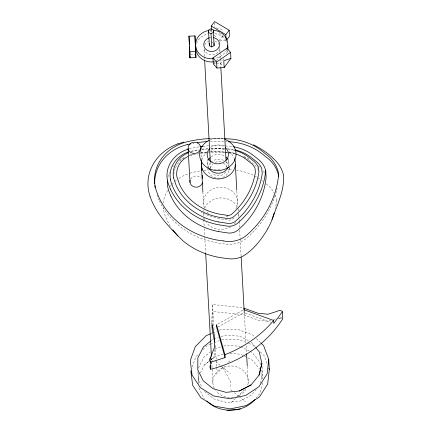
<?xml version="1.0" encoding="UTF-8"?>
<svg xmlns="http://www.w3.org/2000/svg" width="432" height="432" viewBox="0 0 432 432"><rect width="100%" height="100%" fill="white"/><g stroke="black" fill="none" stroke-linecap="round" stroke-linejoin="round"><path stroke-width="0.32" stroke-dasharray="2.16 1.62" d="M198.428 373.372L198.391 380.02L201.814 386.899M198.833 383.951L198.882 375.964M214.85 349.488L214.688 354.85L211.864 362.011M214.925 346.81L214.969 345.47M211.756 322.342L212.49 304.544L242.417 307.627M212.447 322.072L212.879 311.526L242.806 314.609L258.325 320.209L268.315 321.241L270.842 320.436M260.075 383.346L262.462 373.572L261.403 369.025M262.613 382.795L260.064 393.228L256.268 397.834M192.197 366.968L195.831 356.821L198.677 353.948M211.162 363.803L211.631 362.61M198.461 368.048L203.996 357.075L210.53 351.821M200.34 373.075L204.422 364.981L208.948 361.341L204.439 364.997M167.53 190.318L164.441 197.257A36.461 32.4 -3.2 0 0 163.307 203.699M216.589 63.65L220.531 63.364L224.894 57.434M219.105 40.673L222.458 36.234L222.356 34.376M170.24 186.365L171.342 184.923M256.241 389.399L251.629 395.042L239.938 401.112L226.546 402.462L213.764 398.855L203.807 390.917M213.759 63.401L220.147 56.543M202.948 349.634L206.744 345.805L209.86 344.52M171.779 184.486L173.977 182.309M216 374.296L224.332 366.244M228.496 362.216L229.883 360.877M231.185 402.575L235.494 398.412M237.406 396.56L245.068 389.156M234.063 217.804L232.729 218.986A5.416 4.811 -3.2 0 1 228.355 220.066L219.656 218.7M210.956 340.859L213.467 338.834M210.956 359.726L214.477 356.897L223.463 354.24M210.973 359.743L214.488 356.913M174.857 181.44L176.364 180.295M178.88 178.384L183.346 175.813L188.163 173.767M217.717 324.097L243.243 309.987M217.879 327.04L243.988 312.611M211.162 333.607L212.409 333.094M213.03 332.834L216.767 331.29M219.262 330.264L221.13 329.492L237.535 329.227L252.553 334.913L254.47 336.771M210.481 344.261L213.597 342.976M214.218 342.716L219.202 340.659M273.364 319.626L275.886 318.821M189.292 148.867L193.05 147.933A99.041 88.009 -3.2 0 1 198.828 146.88M191.16 151.826L195.199 150.779A89.213 79.277 -3.2 0 1 199.098 150.044M189.421 155.255L192.38 154.359M193.396 154.424L190.647 155.255A22.496 19.991 -3.2 0 0 189.535 155.671M189.675 155.725L193.433 154.786A99.041 88.009 -3.2 0 1 199.211 153.733M214.11 338.645L218.608 337.338M221.168 336.56L226.303 335.043L239.69 336.199L248.994 340.918M214.688 348.802L221.098 346.907M223.663 346.151L226.87 345.2L240.251 346.356M190.069 173.216L193.25 172.287A106.866 94.964 -3.2 0 1 200.95 170.797M191.354 151.157L193.725 150.622A95.931 85.244 -3.2 0 1 199.325 149.602M213.305 63.887L215.93 63.698M190.544 54.292L195.194 54.086M210.244 138.467L223.506 138.596A111.667 99.225 -3.2 0 0 210.244 138.532M221.697 339.628L238.102 339.363L248.114 343.159M223.738 36.234L222.458 36.234L218.916 32.173M219.742 40.673L226.147 40.662M225.563 145.978L228.863 146.146A43.643 38.783 -3.2 0 1 232.691 146.599M227.254 148.84L228.544 148.905A40.532 36.018 -3.2 0 1 233.609 149.591M225.002 152.075L227.534 152.199M227.227 152.28L221.276 151.913A85.72 76.172 -3.2 0 0 208.548 152.021M228.587 152.971L222.685 152.604A99.041 88.009 -3.2 0 0 208.57 152.685M224.91 145.935L222.302 145.746A99.041 88.009 -3.2 0 0 210.535 145.692M224.656 148.694L222.059 148.511A95.931 85.244 -3.2 0 0 210.665 148.457M224.57 149.029L221.546 148.813A89.213 79.277 -3.2 0 0 210.951 148.765M224.354 152.026L221.767 151.843A92.167 81.902 -3.2 0 0 210.816 151.794M229.986 353.333L240.7 354.256L252.331 360.158L259.783 369.284M277.776 318.163L282.15 318.611M279.029 318.341L281.529 318.6M216.232 27.934L222.08 29.414L222.183 31.271M245.257 313.076L270.637 322.272M248.74 343.391L253.12 345.055L255.517 347.371M211.583 42.039L213.408 42.876M240.829 346.648L249.55 351.076M250.128 351.373L251.872 352.258L259.729 361.881L260.491 365.132M254.534 175.916L256.716 177.093M257.764 177.741L260.318 179.415M251.791 162.567L253.66 163.922A16.961 15.071 -3.2 0 1 257.558 168.35M261.808 180.473L262.748 181.229M215.487 361.503L220.46 365.558M220.957 365.963L230.396 373.669M230.672 389.783L232.211 391.041M234.268 392.72L238.383 396.074M238.896 396.495L245.581 401.949M249.118 160.304L250.9 161.811M256.392 338.623L260.712 342.792M260.318 352.004L264.157 355.714L267.197 363.863M214.234 35.089L216.005 37.12M220.531 63.364L222.955 66.15M251.321 342.101L255.463 347.171M170.278 226.217L167.303 220.849L164.954 215.249A36.461 32.4 -3.2 0 1 163.328 207.603M222.944 367.583L230.537 381.726L230.807 386.613M198.812 387.947L204.228 398.849M260.804 372.395L262.472 379.539M258.012 169.204L258.142 170.44M214.04 329.627L212.49 304.544M215.201 345.627L216.221 359.629M216.27 360.293L216.751 366.962M216.799 367.632L217.091 371.628M262.073 366.601L262.759 378.853M238.793 214.742L238.907 216.756M239.058 219.445L239.128 220.79M239.166 221.465L239.506 227.513M239.657 230.202L240.106 238.27M240.143 238.939L241.083 255.744M244.28 312.881L245.97 343.127M246.121 345.816L246.532 353.209M247.288 366.655L248.189 382.79M236.817 190.798L237.524 203.461M227.048 50.193L227.237 53.53M228.614 158.377L229.019 165.656M229.16 168.129L229.23 169.371M219.991 52.175L219.764 48.136A7.933 7.052 -3.2 0 0 219.758 46.958M220.028 52.844L220.325 58.228M220.363 58.898L220.817 66.971M226.082 161.136L226.417 167.189M214.672 22.934L214.936 27.605M211.464 30.04L211.577 32.044M210.881 29.473L211.027 32.119M204.406 56.057L203.99 48.659A7.933 7.052 -3.2 0 0 211.718 54.713A7.933 7.052 -3.2 0 0 219.683 48.713M204.444 56.732L204.595 59.422M210.346 162.329L210.686 168.383M207.463 159.073L207.938 167.594M207.97 168.21L208.078 170.068A10.643 9.455 -3.2 0 0 221.087 177.903M200.864 150.887L201.317 158.965M202.873 191.921L203.58 204.59M203.688 217.922L203.764 219.267M203.801 219.942L204.136 225.99M204.287 228.679L204.703 236.072M204.741 236.747L205.643 252.877M211.502 357.739L211.691 361.098M211.729 361.773L212.971 383.956M197.932 371.785L198.542 382.66M214.385 388.379A17.717 15.741 -3.2 0 1 228.982 366.055A17.717 15.741 -3.2 0 1 247.703 385.382M246.083 389.086A17.717 15.741 -3.2 0 1 236.552 396.468M233.329 397.246A17.717 15.741 -3.2 0 1 215.768 390.593M238.847 213.44A17.717 15.741 -3.2 0 1 238.307 217.339M235.629 222.566A17.717 15.741 -3.2 0 1 234.355 224.008M230.807 226.762A17.717 15.741 -3.2 0 1 206.372 222.545M204.698 219.726A17.717 15.741 -3.2 0 1 204.196 218.468M203.575 215.908A17.717 15.741 -3.2 0 1 203.564 211.95M203.672 211.291A17.717 15.741 -3.2 0 1 204.169 209.374M204.595 208.251A17.717 15.741 -3.2 0 1 221.378 197.926A17.717 15.741 -3.2 0 1 237.848 208.256M238.075 208.867A17.717 15.741 -3.2 0 1 238.831 212.782M276.604 200.102A89.246 79.304 -3.2 0 1 275.287 208.732M266.258 183.875A31.39 27.896 -3.2 0 1 274.007 192.785M275.065 194.962A31.39 27.896 -3.2 0 1 276.653 200.092M229.311 169.668A52.969 47.072 -3.2 0 1 232.562 169.808M236.428 170.213A52.969 47.072 -3.2 0 1 253.994 175.608M203.942 170.354A106.866 94.964 -3.2 0 1 208.154 169.862M214.196 169.425A106.866 94.964 -3.2 0 1 221.459 169.295M228.107 169.565A106.866 94.964 -3.2 0 1 229.311 169.652M204.406 207.668A17.075 15.174 -3.2 0 1 221.535 187.277A17.075 15.174 -3.2 0 1 235.818 208.98M228.123 215.935A17.075 15.174 -3.2 0 1 225.077 217.01M208.613 213.462A17.075 15.174 -3.2 0 1 205.934 210.514M201.992 159.629A17.075 15.174 -3.2 0 1 206.258 153.203M211.032 150.152A17.075 15.174 -3.2 0 1 224.915 149.688M228.847 151.686A17.075 15.174 -3.2 0 1 234.209 157.972M228.382 160.52A10.643 9.455 -3.2 0 1 228.544 166.363M208.591 167.654A10.643 9.455 -3.2 0 1 208.154 161.195M211.151 156.897A10.643 9.455 -3.2 0 1 225.164 156.433M159.446 200.945A80.8 71.798 -3.2 0 0 223.214 243.691A24.932 22.151 -3.2 0 0 247.066 237.821A106.11 94.289 -3.2 0 0 275.692 193.687M159.181 200.372A80.8 71.798 -3.2 0 1 157.027 195.113M277.117 188.109A106.11 94.289 -3.2 0 1 276.529 190.598M276.372 191.214A106.11 94.289 -3.2 0 1 275.87 193.072M192.634 143.478A111.667 99.225 -3.2 0 1 193.936 143.235M210.406 141.345A111.667 99.225 -3.2 0 1 226.967 141.642M167.929 177.023A31.077 27.616 -3.2 0 1 169.501 172.238M172.768 166.736A31.077 27.616 -3.2 0 1 173.578 165.721M179.426 160.385A31.077 27.616 -3.2 0 1 183.924 157.766M200.378 153.56A99.041 88.009 -3.2 0 1 206.221 152.874M229.246 152.998A43.643 38.783 -3.2 0 1 234.7 153.743M243.562 156.406A43.643 38.783 -3.2 0 1 249.782 159.554M258.59 166.136A23.89 21.227 -3.2 0 1 259.681 167.038M263.342 171.202A23.89 21.227 -3.2 0 1 264.503 173.162M202.91 146.324A99.041 88.009 -3.2 0 1 209.358 145.757M202.144 149.202A95.931 85.244 -3.2 0 1 207.819 148.63M228.166 152.226A36.769 32.675 -3.2 0 1 235.008 153.365M244.004 156.908A36.769 32.675 -3.2 0 1 246.877 158.663M247.336 158.981A36.769 32.675 -3.2 0 1 248.681 159.97M201.004 152.734A92.167 81.902 -3.2 0 1 206.993 152.048M208.084 151.961A92.167 81.902 -3.2 0 1 209.174 151.886M173.869 174.371A24.192 21.497 -3.2 0 1 175.289 168.107M175.522 167.562A24.192 21.497 -3.2 0 1 184.28 157.648M219.65 218.732A61.285 54.459 -3.2 0 1 201.172 212.134M190.674 178.978A6.345 5.638 -3.2 0 1 200.831 177.584M228.172 149.224A37.697 33.496 -3.2 0 1 234.025 150.201M201.712 149.639A89.213 79.277 -3.2 0 1 207.641 148.975M200.961 152.896A85.72 76.172 -3.2 0 1 207.916 152.075M229.37 152.507A34.198 30.386 -3.2 0 1 235.132 153.765M210.627 147.501A10.643 9.455 -3.2 0 1 224.635 147.037M229.052 166.736A10.643 9.455 -3.2 0 1 222.296 177.568M207.986 168.761A10.643 9.455 -3.2 0 1 210.551 162.67M210.973 162.254A10.643 9.455 -3.2 0 1 223.852 160.429M226.357 162.146A10.643 9.455 -3.2 0 1 228.663 165.472M210.022 139.849A18.203 16.178 -3.2 0 1 223.652 138.98M225.59 172.028A7.933 7.052 -3.2 0 1 212.22 172.962M210.697 168.556A7.933 7.052 -3.2 0 1 212.603 164.209M215.228 162.4A7.933 7.052 -3.2 0 1 221.675 162.184M223.403 163.048A7.933 7.052 -3.2 0 1 226.444 167.438M226.665 49.523A16.097 14.305 -3.2 0 1 214.736 58.498M209.261 30.37A16.097 14.305 -3.2 0 1 211.291 30.186M204.741 44.631A7.933 7.052 -3.2 0 1 208.456 41.332M214.909 41.116A7.933 7.052 -3.2 0 1 218.797 44.167M210.173 37.579A7.933 7.052 -3.2 0 1 211.491 37.438M227.275 51.575A16.097 14.305 -3.2 0 1 225.985 54.351M215.579 61.538A16.097 14.305 -3.2 0 1 213.57 61.868M196.549 43.427A16.097 14.305 -3.2 0 1 208.132 33.782M214.823 33.561A16.097 14.305 -3.2 0 1 225.239 39.56M225.596 40.052A16.097 14.305 -3.2 0 1 226.908 42.417M279.952 317.374A3.321 2.948 -3.2 0 1 281.761 317.806"/><path stroke-width="0.65" d="M211.88 322.985L214.618 337.149L214.299 347.868L210.535 357.415L210.746 369.268A118.805 105.57 -3.2 0 0 282.776 318.73L282.388 311.747A3.321 2.948 -3.2 0 0 277.393 311.234L267.926 314.258L257.931 313.227L243.653 308.075M261.193 343.256L263.59 345.573L268.736 359.365L267.106 373.896L258.973 386.662L245.749 395.453L229.721 398.741L213.662 395.971L200.34 387.612L192.067 375.111L190.269 360.634L195.264 346.68L206.177 335.664L210.535 333.866M268.736 359.365L269.303 369.506L267.673 384.037L259.54 396.803L246.316 405.589L230.288 408.883L214.229 406.107L200.907 397.753L192.634 385.252L190.836 370.775M233.237 146.691A43.643 38.783 -3.2 0 1 253.735 155.731L258.206 159.284A23.89 21.227 -3.2 0 1 265.707 170.51L265.286 174.258A93.496 83.084 -3.2 0 1 241.812 219.386L237.087 223.668A12.29 10.924 -3.2 0 1 227.146 226.098L218.111 224.678A68.164 60.572 -3.2 0 1 170.473 189.119M210.465 341.28L203.413 346.923L197.872 357.907L197.802 369.884L203.218 380.792L213.187 388.735L225.974 392.342L239.382 390.992L251.078 384.917L259.054 375.17L261.895 363.431L259.184 351.734L255.857 347.69M259.054 375.17L261.922 363.431M272.041 219.586C276.912 205.308 284.569 190.615 283.603 175.171C282.663 171.499 281.086 168.005 278.996 164.851C272.484 156.082 263.115 149.629 253.444 144.758M267.732 228.863C261.468 239.479 253.535 249.901 242.784 256.273A23.711 21.071 -3.2 0 1 225.72 258.314C210.028 256.743 194.665 250.781 182.612 240.505C169.63 227.572 155.952 213.98 149.98 196.182M282.388 311.747L273.812 323.417L273.65 320.474L243.826 309.668M224.17 67.538L230.915 58.374L230.575 52.369L226.935 48.19L212.971 57.888L213.305 63.887L216.945 68.067L224.17 67.538L223.792 60.75L230.915 58.374M211.426 29.376L211.243 26.039L214.596 21.6L229.165 30.218L229.505 36.223L226.519 40.171M226.071 39.328L225.812 34.657L229.165 30.218M255.026 399.384C243.734 413.23 219.202 413.856 206.852 400.939M216.945 68.067L216.61 62.062L230.575 52.369M208.505 30.143L210.843 28.814L213.278 29.932L214.115 45.608L211.777 46.937L209.342 45.814L208.505 30.143L208.602 32.589L211.037 33.712L213.376 32.384L213.278 29.932M239.371 390.971L251.062 384.901M225.088 357.604L216.718 327.683L216.556 324.734L224.926 354.656L225.088 357.604L210.352 362.286A4.693 4.169 -3.2 0 1 210.535 357.415M177.768 143.921L183.875 142.069M188.681 149.056L186.246 149.791A31.077 27.616 -3.2 0 0 167.368 180.058M187.418 152.35L188.541 152.005M226.989 410.378L240.381 409.028M188.989 36.175L194.967 35.915L195.928 57.559L189.956 57.818L188.989 36.175L189.443 44.734M189.616 51.813L195.593 51.554L195.928 57.559M218.808 221.972L227.696 223.36A9.18 8.154 -3.2 0 0 235.111 221.546L239.501 217.544A90.347 80.287 -3.2 0 0 261.301 178.735L262.262 173.599L261.689 168.264L260.906 166.795A20.714 18.409 -3.2 0 0 256.149 161.384L251.645 157.799A40.532 36.018 -3.2 0 0 234.857 149.855M218.495 231.53L227.534 232.945A12.29 10.924 -3.2 0 0 237.465 230.521L242.185 226.238A93.496 83.084 -3.2 0 0 265.658 181.116L266.107 177.412L265.723 170.554M227.399 215.357L219.31 214.094A56.997 50.647 -3.2 0 1 179.491 184.356L176.963 177.179A22.496 19.991 -3.2 0 1 187.936 156.433M211.243 26.039L225.812 34.657M212.971 57.888L216.61 62.062M177.962 236.093L172.773 229.786M170.44 189.135L168.291 183.794L167.319 180.063M170.824 195.988L168.674 190.647L167.702 186.921A31.077 27.616 -3.2 0 1 167.357 181.343M268.834 368.248L269.303 369.506M173.502 177.714L176.218 185.587A60.496 53.757 -3.2 0 0 218.516 217.166L226.789 218.425A8.537 7.587 -3.2 0 0 233.685 216.74L237.767 213.019A84.024 74.666 -3.2 0 0 258.044 176.92L258.935 172.147L258.401 167.184L257.677 165.823A19.267 17.118 -3.2 0 0 253.249 160.785L249.064 157.453A37.697 33.496 -3.2 0 0 234.598 150.341M170.397 179.588L171.283 182.979L173.318 188.05A65.048 57.802 -3.2 0 0 218.803 222.005M214.51 341.555L212.144 329.324L211.896 324.88M241.159 257.089L244.28 312.881M246.569 353.884L247.25 365.985M235.364 164.803L236.779 190.134M220.855 67.64L226.044 160.461M211.037 33.712L211.777 46.937M204.628 60.097L210.308 161.66M200.718 148.192A6.345 5.638 -3.2 0 1 190.847 152.593A6.345 5.638 -3.2 0 1 191.608 142.841A6.345 5.638 -3.2 0 1 200.718 148.192L200.788 149.537M201.355 159.64L201.658 165.029M201.809 167.724L201.96 170.419M202.219 175.133L202.408 178.502M201.42 165.926L202.873 191.921M205.681 253.552L211.432 356.395M189.88 54.319L189.502 47.498L189.956 57.818L189.918 56.068M188.114 148.738L189.994 182.417M189.529 46.651L189.853 53.681M214.018 43.157L214.115 45.608M209.245 43.367L209.342 45.814M194.967 35.915L195.593 51.554M274.228 212.992A89.246 79.304 -3.2 0 1 267.727 228.857M150.044 196.166A47.968 42.622 -3.2 0 1 177.746 143.883M234.452 158.555A17.075 15.174 -3.2 0 1 219.461 178.913A17.075 15.174 -3.2 0 1 201.647 160.85M228.301 167A10.643 9.455 -3.2 0 1 219.343 173.183A10.643 9.455 -3.2 0 1 209.266 168.809M208.586 160.132A10.643 9.455 -3.2 0 1 210.276 157.718M226.082 157.194A10.643 9.455 -3.2 0 1 227.799 159.327M223.058 240.878A80.8 71.798 -3.2 0 1 156.454 191.111A43.708 38.842 -3.2 0 1 187.288 141.723A111.667 99.225 -3.2 0 1 209.585 138.564M223.063 240.829A24.932 22.151 -3.2 0 0 246.91 235.008A106.11 94.289 -3.2 0 0 278.662 173.966M278.678 173.972A36.509 32.443 -3.2 0 0 265.016 153.527A56.273 50.009 -3.2 0 0 226.811 138.818A111.667 99.225 -3.2 0 0 224.17 138.634M155.072 187.558A43.708 38.842 -3.2 0 1 154.84 185.603M154.721 183.649A43.708 38.842 -3.2 0 1 187.445 144.536M278.737 176.283A36.509 32.443 -3.2 0 0 265.172 156.341A56.273 50.009 -3.2 0 0 228.155 141.674M187.461 144.596A111.667 99.225 -3.2 0 1 190.69 143.872M197.203 142.684A111.667 99.225 -3.2 0 1 207.09 141.55M218.484 231.568A68.164 60.572 -3.2 0 1 170.856 195.977M199.994 146.702A99.041 88.009 -3.2 0 1 202.91 146.324M170.446 179.577A27.961 24.845 -3.2 0 1 187.402 152.312M202.522 182.45A6.345 5.638 -3.2 0 1 194.854 187.067A6.345 5.638 -3.2 0 1 190.177 180.079M173.551 177.709A26.001 23.107 -3.2 0 1 188.784 152.561M227.399 215.357A5.038 4.477 -3.2 0 0 231.471 214.358L235.181 210.956A80.557 71.582 -3.2 0 0 255.404 172.082L254.983 168.059A15.773 14.018 -3.2 0 0 250.938 163.145L246.715 159.786A34.198 30.386 -3.2 0 0 235.64 153.922M225.558 147.793A10.643 9.455 -3.2 0 1 225.396 160.936A10.643 9.455 -3.2 0 1 210.622 161.422A10.643 9.455 -3.2 0 1 209.747 148.316M224.824 139.358A18.203 16.178 -3.2 0 1 232.562 163.696A18.203 16.178 -3.2 0 1 204.05 165.116A18.203 16.178 -3.2 0 1 209.417 140.125M213.392 58.693A16.097 14.305 -3.2 0 1 195.82 47.093A16.097 14.305 -3.2 0 1 207.954 30.607M213.332 30.235A16.097 14.305 -3.2 0 1 220.271 32.287M221.357 32.94A16.097 14.305 -3.2 0 1 227.097 48.4M213.473 37.595A7.933 7.052 -3.2 0 1 218.3 48.292A7.933 7.052 -3.2 0 1 205.276 48.724A7.933 7.052 -3.2 0 1 209.52 37.724M213.57 61.868A16.097 14.305 -3.2 0 1 195.815 46.699M227.815 45.635A16.097 14.305 -3.2 0 1 227.767 49.631M273.65 320.474A118.805 105.57 -3.2 0 1 224.926 354.656M210.746 369.268A4.693 4.169 -3.2 0 1 210.222 365.542"/></g></svg>
